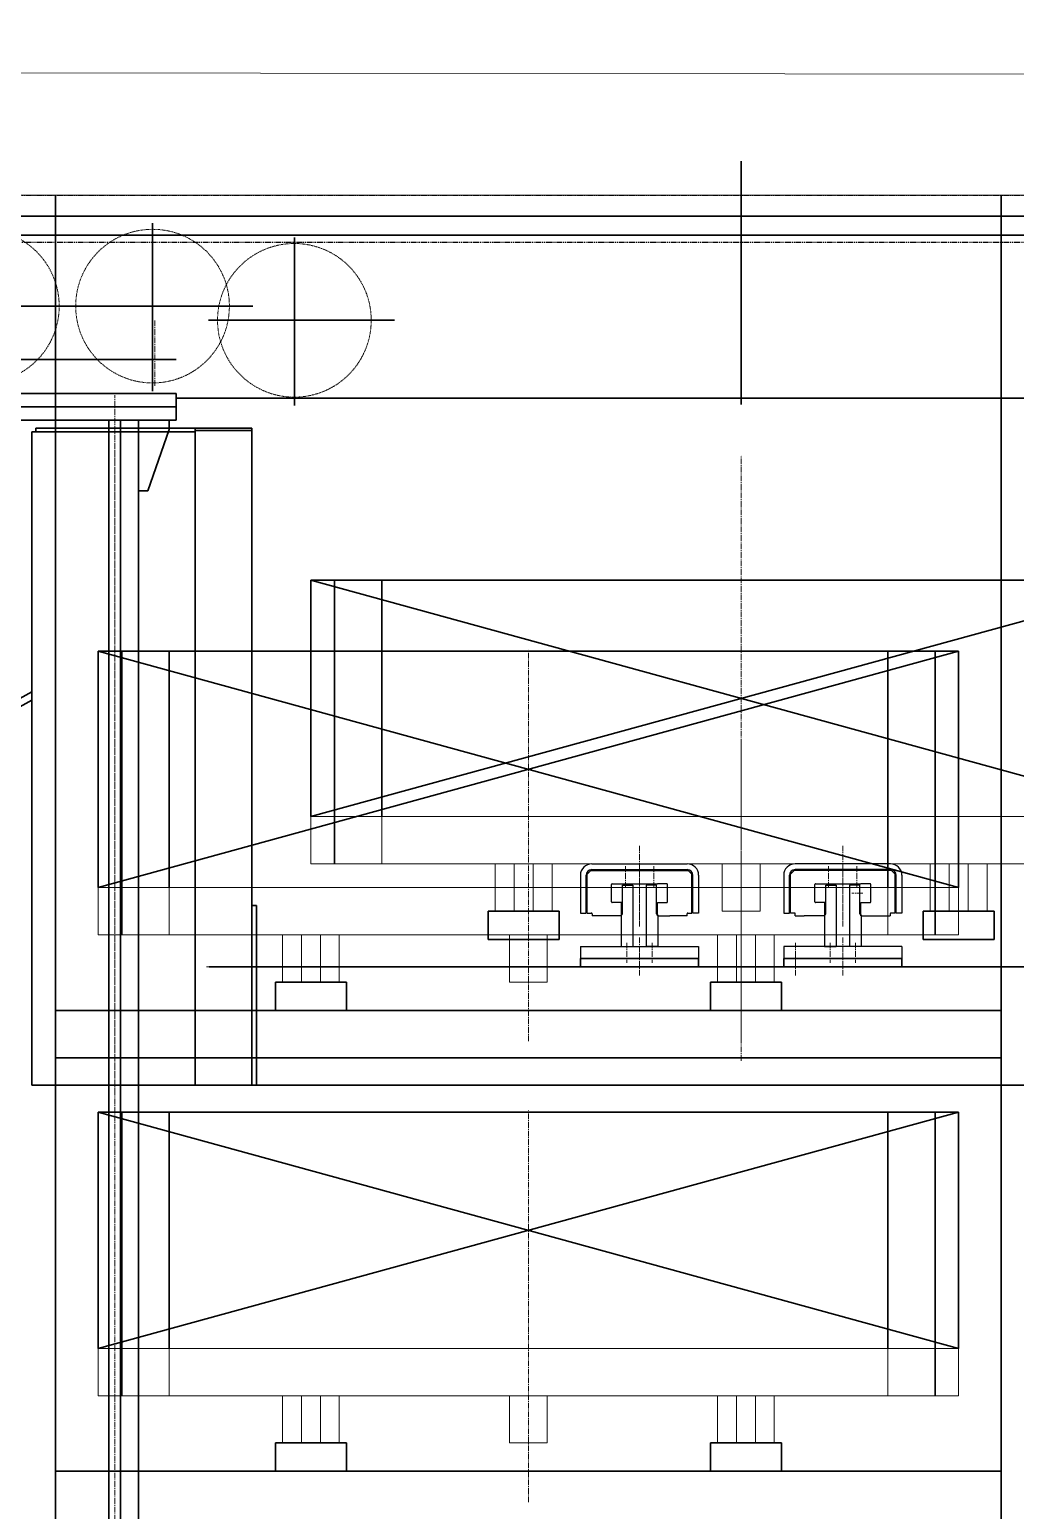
# Model space of a CAD drawing. Header units: millimetres. Extents: x -67280 to 67280, y -47520 to 47520.
# Drawn here: x 16027 to 18112, y 16067 to 19200 of the extents above; entities that cross this region are included whole.
import ezdxf

# ---------------------------------------------------------------- set-up
doc = ezdxf.new("R2010")
doc.units = ezdxf.units.MM
for name, pattern in [('AD_LTYPE8 0 mm_1_1', [16, 11, -1, 1, -1, 1, -1]), ('双点画线', [22, 12, -2, 2, -2, 2, -2]), ('点画线', [18, 12, -2, 2, -2]), ('虚线', [2, 1, -1])]:
    doc.linetypes.add(name, pattern=pattern)
for name, color, linetype, lineweight in [('7', 30, '双点画线', 18), ('ACAD0', 7, 'Continuous', 18), ('ACADCAXA细实线层', 3, 'Continuous', 18), ('ACAD细实线', 2, 'Continuous', 18), ('CDRAFT0', 7, 'Continuous', 35), ('EB0', 7, 'Continuous', 35), ('EB0_1', 7, 'Continuous', 35), ('中心线层', 1, '点画线', 18), ('尺寸线层', 4, 'Continuous', 18), ('细实线层', 3, 'Continuous', 18), ('虚线层', 100, '虚线', 18)]:
    doc.layers.add(name, color=color, linetype=linetype, lineweight=lineweight)

# ---------------------------------------------------------------- blocks, each defined once
blk = doc.blocks.new('*X1451')
at = {"layer": 'CDRAFT0'}
for p, q in [((-624, 393), (-624, 108)), ((2942, 393), (2954, 393)), ((-612, 108), (-624, 108)), ((2942, 108), (2954, 108)), ((0, 0), (-510, 0))]:
    blk.add_line(p, q, dxfattribs=at)
at = {"layer": 'EB0'}
blk.add_line((1195, 5.1), (1195, 519.7), dxfattribs=at)
at = {"layer": 'EB0', "linetype": 'AD_LTYPE8 0 mm_1_1', "lineweight": 25}
for p, q in [((-410, 393), (-410, 108)), ((2140, 393), (2140, 108)), ((-50, 321), (-50, 108)), ((-356.1, 213), (-479.5, 213)), ((9.4, 213), (-116, 213)), ((2206.4, 213), (2072.7, 213))]:
    blk.add_line(p, q, dxfattribs=at)
at = {"layer": 'EB0', "color": 1}
for p, q in [((-50, 33), (-50, 388.4)), ((2140, 33), (2140, 388.4)), ((250, 3), (250, 358.4)), ((-198.1, 213), (-592, 213)), ((161.9, 213), (-232, 213)), ((2351.9, 213), (1958, 213)), ((461.9, 183), (68, 183))]:
    blk.add_line(p, q, dxfattribs=at)
at = {"layer": 'EB0_1'}
for p, q in [((-624, 393), (-612, 393)), ((-612, 393), (-510, 393)), ((-510, 403), (50, 403)), ((-510, 393), (-510, 403)), ((2900, 403), (50, 403)), ((2900, 403), (2900, 393)), ((2942, 393), (2900, 393)), ((2954, 393), (2942, 393)), ((2954, 108), (2954, 393)), ((-513, 28), (-612, 108)), ((2903, 28), (2942, 108)), ((-513, 28), (0, 28)), ((-510, 28), (-510, 0)), ((-130.8, 28), (0, 28)), ((0, 0), (0, 28)), ((0, 18), (2390, 18)), ((2903, 28), (2390, 28)), ((2390, 0), (2390, 28)), ((2900, 0), (2390, 0)), ((2900, 28), (2900, 0))]:
    blk.add_line(p, q, dxfattribs=at)
at = {"layer": '虚线层', "color": 3}
for centre in [(-410, 213), (-50, 213), (250, 183), (2140, 213)]:
    blk.add_circle(centre, 162.5, dxfattribs=at)
blk = doc.blocks.new('*X1452')
at = {"layer": 'EB0'}
blk.add_line((-380, 10377), (130, 10377), dxfattribs=at)
at = {"layer": 'EB0_1'}
for p, q in [((130, 10377), (130, 10349)), ((-380, 10349), (130, 10349)), ((-12.5, -31), (-12.5, 10349)), ((12.5, -31), (12.5, 10349)), ((50, 30), (50, 10349)), ((115, 10329), (115, 10349)), ((115, 10329), (70, 10199)), ((70, 10199), (50, 10199))]:
    blk.add_line(p, q, dxfattribs=at)
at = {"layer": '中心线层'}
for p, q in [((0, -98), (0, 10401.4)), ((0, 10286.2), (0, 8918.4))]:
    blk.add_line(p, q, dxfattribs=at)
blk = doc.blocks.new('*X1536')
at = {"layer": '中心线层', "linetype": '点画线', "lineweight": 18}
blk.add_line((0, 126.1), (0, -224.4), dxfattribs=at)
blk = doc.blocks.new('*X1537')
at = {"layer": 'ACADCAXA细实线层', "color": 2, "linetype": 'Continuous', "lineweight": 18}
for p, q in [((-910, -120), (910, -120)), ((-910, -220), (910, -220)), ((-520, -320), (-520, -220)), ((-440, -320), (-440, -220)), ((-40, -320), (-40, -220)), ((40, -320), (40, -220)), ((440, -320), (440, -220)), ((520, -320), (520, -220)), ((-520, -320), (-440, -320)), ((-40, -320), (40, -320)), ((440, -320), (520, -320))]:
    blk.add_line(p, q, dxfattribs=at)
at = {"layer": 'EB0', "color": 2}
for p, q in [((-910, -120), (-910, 380)), ((-910, 380), (910, 380)), ((910, 380), (-910, -120)), ((-910, 380), (910, -120)), ((910, -120), (910, 380))]:
    blk.add_line(p, q, dxfattribs=at)
at = {"layer": 'EB0', "color": 4}
for p, q in [((-860, -120), (-860, 380)), ((860, -120), (860, 380)), ((-860, -220), (-860, -120)), ((860, -220), (860, -120))]:
    blk.add_line(p, q, dxfattribs=at)
at = {"layer": 'EB0', "color": 5}
for p, q in [((-760, -120), (-760, 380)), ((760, -120), (760, 380))]:
    blk.add_line(p, q, dxfattribs=at)
at = {"layer": 'EB0'}
for p, q in [((-535, -380), (-535, -320)), ((-385, -320), (-535, -320)), ((-385, -380), (-385, -320)), ((385, -320), (535, -320)), ((385, -380), (385, -320)), ((535, -380), (535, -320)), ((-535, -380), (-385, -380)), ((385, -380), (535, -380))]:
    blk.add_line(p, q, dxfattribs=at)
at = {"layer": '尺寸线层'}
for p, q in [((-480, -320), (-480, -220)), ((-400, -320), (-400, -220)), ((400, -320), (400, -220)), ((480, -320), (480, -220))]:
    blk.add_line(p, q, dxfattribs=at)
at = {"layer": '细实线层'}
for p, q in [((-910, -220), (-910, -120)), ((910, -220), (910, -120))]:
    blk.add_line(p, q, dxfattribs=at)
at = {"layer": '细实线层', "color": 5}
for p, q in [((-760, -220), (-760, -120)), ((760, -220), (760, -120))]:
    blk.add_line(p, q, dxfattribs=at)
blk = doc.blocks.new('*X1538')
at = {"layer": '中心线层', "linetype": '点画线', "lineweight": 18}
blk.add_line((0, 126.1), (0, -224.4), dxfattribs=at)
blk = doc.blocks.new('*X1545')
at = {"layer": '中心线层', "linetype": '点画线', "lineweight": 18}
blk.add_line((0, 126.1), (0, -224.4), dxfattribs=at)
blk = doc.blocks.new('*X1439')
at = {"layer": '7', "linetype": '双点画线', "lineweight": 25}
for p, q in [((-172.8, 10895), (4597.2, 10895)), ((-172.8, 10795), (4597.2, 10795))]:
    blk.add_line(p, q, dxfattribs=at)
at = {"layer": 'ACAD0', "color": 7, "linetype": 'Continuous', "lineweight": 25}
for p, q in [((1894, 9458), (1902, 9466)), ((1902, 9466), (1941, 9466)), ((1904, 9480), (2106, 9480)), ((1904, 9468), (2106, 9468)), ((1941, 9466), (2087, 9466)), ((2087, 9466), (2108, 9466)), ((2116, 9458), (2108, 9466)), ((2324, 9458), (2332, 9466)), ((2538, 9466), (2332, 9466)), ((2536, 9480), (2334, 9480)), ((2536, 9468), (2334, 9468)), ((2546, 9458), (2538, 9466)), ((1880, 9456), (1880, 9376)), ((1892, 9376), (1892, 9456)), ((1894, 9403), (1894, 9458)), ((1946, 9399.5), (1946, 9436.5)), ((1947.5, 9438), (2043, 9438)), ((1969, 9374.5), (1969, 9435)), ((1969, 9435), (1991, 9435)), ((1991, 9435), (1991, 9305)), ((2019, 9435), (2019, 9305)), ((2041, 9435), (2019, 9435)), ((2041, 9374.5), (2041, 9435)), ((2062.5, 9438), (2043, 9438)), ((2064, 9399.5), (2064, 9436.5)), ((2116, 9403), (2116, 9458)), ((2118, 9376), (2118, 9456)), ((2130, 9456), (2130, 9376)), ((2310, 9456), (2310, 9376)), ((2322, 9376), (2322, 9456)), ((2324, 9403), (2324, 9458)), ((2376, 9399.5), (2376, 9436.5)), ((2377.5, 9438), (2473, 9438)), ((2399, 9374.5), (2399, 9435)), ((2399, 9435), (2421, 9435)), ((2421, 9435), (2421, 9305)), ((2449, 9435), (2449, 9305)), ((2471, 9435), (2449, 9435)), ((2471, 9374.5), (2471, 9435)), ((2492.5, 9438), (2473, 9438)), ((2494, 9399.5), (2494, 9436.5)), ((2546, 9403), (2546, 9458)), ((2548, 9376), (2548, 9456)), ((2560, 9456), (2560, 9376)), ((1894, 9376), (1894, 9403)), ((2116, 9376), (2116, 9403)), ((2324, 9376), (2324, 9403)), ((2546, 9376), (2546, 9403)), ((1880, 9376), (1892, 9376)), ((1894, 9376), (1903, 9376)), ((1904.5, 9374.5), (1904.5, 9370)), ((1941, 9370), (1904.5, 9370)), ((1967, 9370), (1941, 9370)), ((1967, 9398), (1947.5, 9398)), ((1966, 9372.5), (1966, 9305)), ((1967, 9372.5), (1966, 9372.5)), ((1967, 9370), (1967, 9398)), ((2043, 9370), (2043, 9398)), ((2043, 9398), (2062.5, 9398)), ((2043, 9372.5), (2044, 9372.5)), ((2043, 9370), (2069, 9370)), ((2044, 9372.5), (2044, 9305)), ((2105.5, 9370), (2069, 9370)), ((2105.5, 9370), (2105.5, 9374.5)), ((2107, 9376), (2116, 9376)), ((2130, 9376), (2118, 9376)), ((2310, 9376), (2322, 9376)), ((2333, 9376), (2324, 9376)), ((2334.5, 9370), (2334.5, 9374.5)), ((2334.5, 9370), (2353, 9370)), ((2397, 9370), (2353, 9370)), ((2397, 9398), (2377.5, 9398)), ((2396, 9372.5), (2396, 9305)), ((2397, 9372.5), (2396, 9372.5)), ((2397, 9370), (2397, 9398)), ((2473, 9370), (2473, 9398)), ((2473, 9398), (2492.5, 9398)), ((2473, 9372.5), (2474, 9372.5)), ((2473, 9370), (2517, 9370)), ((2474, 9372.5), (2474, 9305)), ((2517, 9370), (2535.5, 9370)), ((2535.5, 9374.5), (2535.5, 9370)), ((2546, 9376), (2537, 9376)), ((2560, 9376), (2548, 9376)), ((1880, 9305), (1880, 9280)), ((1880, 9305), (2130, 9305)), ((1966, 9305), (1991, 9305)), ((2044, 9305), (2019, 9305)), ((2130, 9305), (2130, 9280)), ((2310, 9305), (2310, 9280)), ((2560, 9305), (2310, 9305)), ((2396, 9305), (2421, 9305)), ((2474, 9305), (2449, 9305)), ((2560, 9305), (2560, 9280)), ((2560, 9280), (2310, 9280))]:
    blk.add_line(p, q, dxfattribs=at)
for centre, radius, start, end in [((1904, 9456), 24, 90, 180), ((1904, 9456), 12, 90, 180), ((2106, 9456), 24, 0, 90), ((2106, 9456), 12, 0, 90), ((2334, 9456), 24, 90, 180), ((2334, 9456), 12, 90, 180), ((2536, 9456), 24, 0, 90), ((2536, 9456), 12, 0, 90), ((1947.5, 9436.5), 1.5, 90, 180), ((2062.5, 9436.5), 1.5, 0, 90), ((2377.5, 9436.5), 1.5, 90, 180), ((2492.5, 9436.5), 1.5, 0, 90), ((1947.5, 9399.5), 1.5, 180, 270), ((2062.5, 9399.5), 1.5, 270, 360), ((2377.5, 9399.5), 1.5, 180, 270), ((2492.5, 9399.5), 1.5, 270, 0), ((1903, 9374.5), 1.5, 360, 90), ((1967, 9374.5), 2, 270, 0), ((2043, 9374.5), 2, 180, 270), ((2107, 9374.5), 1.5, 90, 180), ((2333, 9374.5), 1.5, 0, 90), ((2397, 9374.5), 2, 270, 0), ((2473, 9374.5), 2, 180, 270), ((2537, 9374.5), 1.5, 90, 180)]:
    blk.add_arc(centre, radius, start, end, dxfattribs=at)
at = {"layer": 'ACAD细实线'}
blk.add_line((2130, 9262), (2310, 9262), dxfattribs=at)
at = {"layer": 'EB0'}
for p, q in [((615, 10810), (3315, 10810)), ((1185, 9392), (1195, 9392)), ((1195, 9012), (1195, 9392)), ((1880, 9280), (2130, 9280)), ((1880, 9262), (1880, 9280)), ((2130, 9280), (2130, 9262)), ((2560, 9280), (2310, 9280)), ((2310, 9280), (2310, 9262)), ((2560, 9262), (2560, 9280)), ((1095, 9262), (2220, 9262)), ((2130, 9262), (1880, 9262)), ((1973, 9262), (2109, 9262)), ((2220, 9262), (3345, 9262)), ((2310, 9262), (2560, 9262)), ((2467, 9262), (2331, 9262)), ((1065, 9075), (1065, 9020)), ((1065, 9012), (1085, 9012)), ((1085, 9012), (3355, 9012))]:
    blk.add_line(p, q, dxfattribs=at)
at = {"layer": 'EB0_1'}
for p, q in [((515, 10547), (1025, 10547)), ((1065, 10402), (1065, 9012)), ((1185, 9012), (1185, 10402)), ((1185, 10397), (1065, 10397))]:
    blk.add_line(p, q, dxfattribs=at)
at = {"layer": '中心线层', "linetype": '点画线', "lineweight": 18}
for p, q in [((980, 10629.5), (980, 10490.7)), ((2005, 9518.5), (2005, 9353.3)), ((2435, 9518.5), (2435, 9353.3)), ((1975, 9430.3), (1975, 9474.9)), ((2005, 9347.9), (2005, 9482)), ((2035, 9430.3), (2035, 9474.9)), ((2405, 9430.3), (2405, 9474.9)), ((2435, 9347.9), (2435, 9482)), ((2465, 9430.3), (2465, 9474.9)), ((2220, 9455.5), (2220, 9103.4)), ((2477, 9418), (2454, 9418)), ((1978.5, 9313.3), (1978.5, 9271)), ((2005, 9324.3), (2005, 9261.4)), ((2031.5, 9313.3), (2031.5, 9271)), ((2335, 9313.3), (2335, 9271)), ((2408.5, 9313.3), (2408.5, 9271)), ((2435, 9324.3), (2435, 9261.4)), ((2461.5, 9313.3), (2461.5, 9271)), ((2005, 9244.1), (2005, 9302.8)), ((2335, 9244.1), (2335, 9292)), ((2435, 9244.1), (2435, 9302.8)), ((1089.2, 9262), (1160.2, 9262))]:
    blk.add_line(p, q, dxfattribs=at)
at = {"layer": '中心线层'}
for p, q in [((2220, 9515.7), (2220, 10344.1)), ((2220, 9063.7), (2220, 9486.8))]:
    blk.add_line(p, q, dxfattribs=at)
at = {"layer": '虚线层'}
for p, q in [((1185, 10198), (1185, 10386)), ((1185, 9372), (1185, 9356))]:
    blk.add_line(p, q, dxfattribs=at)
at = {"layer": '7'}
for name, p in [('*X1538', (2220, 9615)), ('*X1545', (2220, 9615)), ('*X1536', (2220, 9430))]:
    blk.add_blockref(name, p, dxfattribs=at)
at = {"layer": 'EB0'}
for name, p in [('*X1451', (1025, 10447)), ('*X1537', (2220, 9700))]:
    blk.add_blockref(name, p, dxfattribs=at)
blk.add_blockref('*X1452', (895, 70), dxfattribs=at)
for p, q in [((720, 9844.2), (664.3, 9813.1)), ((720, 9826.4), (667.8, 9797.3))]:
    blk.add_line(p, q, dxfattribs=at)
at = {"layer": 'EB0_1'}
for p, q in [((1185, 10402), (728, 10402)), ((728, 10402), (728, 10394)), ((1065, 10394), (720, 10394)), ((720, 10394), (720, 9012)), ((720, 9012), (1065, 9012))]:
    blk.add_line(p, q, dxfattribs=at)

msp = doc.modelspace()

# ---------------------------------------------------------------- linework, layer by layer
at = {"layer": 'ACADCAXA细实线层', "color": 2, "linetype": 'Continuous', "lineweight": 18}
for p, q in [((16172.031, 17384.786), (17992.031, 17384.786)), ((16172.031, 17284.786), (17992.031, 17284.786)), ((16562.031, 17184.786), (16562.031, 17284.786)), ((16642.031, 17184.786), (16642.031, 17284.786)), ((17042.031, 17184.786), (17042.031, 17284.786)), ((17122.031, 17184.786), (17122.031, 17284.786)), ((17522.031, 17184.786), (17522.031, 17284.786)), ((17602.031, 17184.786), (17602.031, 17284.786)), ((16562.031, 17184.786), (16642.031, 17184.786)), ((17042.031, 17184.786), (17122.031, 17184.786)), ((17522.031, 17184.786), (17602.031, 17184.786)), ((16172.031, 16409.786), (17992.031, 16409.786)), ((16172.031, 16309.786), (17992.031, 16309.786)), ((16562.031, 16209.786), (16562.031, 16309.786)), ((16642.031, 16209.786), (16642.031, 16309.786)), ((17042.031, 16209.786), (17042.031, 16309.786)), ((17122.031, 16209.786), (17122.031, 16309.786)), ((17522.031, 16209.786), (17522.031, 16309.786)), ((17602.031, 16209.786), (17602.031, 16309.786)), ((16562.031, 16209.786), (16642.031, 16209.786)), ((17042.031, 16209.786), (17122.031, 16209.786)), ((17522.031, 16209.786), (17602.031, 16209.786))]:
    msp.add_line(p, q, dxfattribs=at)
at = {"layer": 'EB0'}
for p, q in [((16082.031, 7599.786), (16082.031, 18849.786)), ((18082.031, 7599.786), (18082.031, 18849.786)), ((16547.031, 17124.786), (16547.031, 17184.786)), ((16697.031, 17184.786), (16547.031, 17184.786)), ((16697.031, 17124.786), (16697.031, 17184.786)), ((17467.031, 17184.786), (17617.031, 17184.786)), ((17467.031, 17124.786), (17467.031, 17184.786)), ((17617.031, 17124.786), (17617.031, 17184.786)), ((16082.031, 17124.786), (18082.031, 17124.786)), ((16322.031, 17124.786), (18082.031, 17124.786)), ((16082.031, 17024.786), (18082.031, 17024.786)), ((16322.031, 17024.786), (18082.031, 17024.786)), ((16547.031, 16149.786), (16547.031, 16209.786)), ((16697.031, 16209.786), (16547.031, 16209.786)), ((16697.031, 16149.786), (16697.031, 16209.786)), ((17467.031, 16209.786), (17617.031, 16209.786)), ((17467.031, 16149.786), (17467.031, 16209.786)), ((17617.031, 16149.786), (17617.031, 16209.786)), ((16082.031, 16149.786), (18082.031, 16149.786)), ((16322.031, 16149.786), (18082.031, 16149.786))]:
    msp.add_line(p, q, dxfattribs=at)
at = {"layer": 'EB0', "color": 2}
for p, q in [((16172.031, 17884.786), (17992.031, 17384.786)), ((16172.031, 17884.786), (17992.031, 17884.786)), ((17992.031, 17884.786), (16172.031, 17384.786)), ((16172.031, 17384.786), (16172.031, 17884.786)), ((17992.031, 17384.786), (17992.031, 17884.786)), ((16172.031, 16909.786), (17992.031, 16909.786)), ((17992.031, 16909.786), (16172.031, 16409.786)), ((16172.031, 16909.786), (17992.031, 16409.786)), ((16172.031, 16409.786), (16172.031, 16909.786)), ((17992.031, 16409.786), (17992.031, 16909.786))]:
    msp.add_line(p, q, dxfattribs=at)
at = {"layer": 'EB0', "color": 4}
for p, q in [((16222.031, 17384.786), (16222.031, 17884.786)), ((17942.031, 17384.786), (17942.031, 17884.786)), ((16222.031, 17284.786), (16222.031, 17384.786)), ((17942.031, 17284.786), (17942.031, 17384.786)), ((16222.031, 16409.786), (16222.031, 16909.786)), ((17942.031, 16409.786), (17942.031, 16909.786)), ((16222.031, 16309.786), (16222.031, 16409.786)), ((17942.031, 16309.786), (17942.031, 16409.786))]:
    msp.add_line(p, q, dxfattribs=at)
at = {"layer": 'EB0', "color": 5}
for p, q in [((16322.031, 17384.786), (16322.031, 17884.786)), ((17842.031, 17384.786), (17842.031, 17884.786)), ((16322.031, 16409.786), (16322.031, 16909.786)), ((17842.031, 16409.786), (17842.031, 16909.786))]:
    msp.add_line(p, q, dxfattribs=at)
at = {"layer": '中心线层'}
for p, q in [((17082.031, 17059.422), (17082.031, 17887.786)), ((17082.031, 16084.422), (17082.031, 16912.786))]:
    msp.add_line(p, q, dxfattribs=at)
at = {"layer": '尺寸线层'}
for p, q in [((-49637.969, 19199.786), (22162.031, 19099.786)), ((-45537.969, 18849.786), (20342.031, 18849.786)), ((16082.031, 7599.786), (16082.031, 18849.786)), ((18082.031, 7599.786), (18082.031, 18849.786)), ((16602.031, 17184.786), (16602.031, 17284.786)), ((16682.031, 17184.786), (16682.031, 17284.786)), ((17482.031, 17184.786), (17482.031, 17284.786)), ((17562.031, 17184.786), (17562.031, 17284.786)), ((16602.031, 16209.786), (16602.031, 16309.786)), ((16682.031, 16209.786), (16682.031, 16309.786)), ((17482.031, 16209.786), (17482.031, 16309.786)), ((17562.031, 16209.786), (17562.031, 16309.786))]:
    msp.add_line(p, q, dxfattribs=at)
at = {"layer": '细实线层'}
for p, q in [((16172.031, 17284.786), (16172.031, 17384.786)), ((17992.031, 17284.786), (17992.031, 17384.786)), ((16172.031, 16309.786), (16172.031, 16409.786)), ((17992.031, 16309.786), (17992.031, 16409.786))]:
    msp.add_line(p, q, dxfattribs=at)
at = {"layer": '细实线层', "color": 5}
for p, q in [((16322.031, 17284.786), (16322.031, 17384.786)), ((17842.031, 17284.786), (17842.031, 17384.786)), ((16322.031, 16309.786), (16322.031, 16409.786)), ((17842.031, 16309.786), (17842.031, 16409.786))]:
    msp.add_line(p, q, dxfattribs=at)

# ---------------------------------------------------------------- next in the draw order: block references
at = {"layer": '尺寸线层'}
msp.add_blockref('*X1439', (15312.039, 7954.786), dxfattribs=at)

doc.saveas('drawing.dxf')
